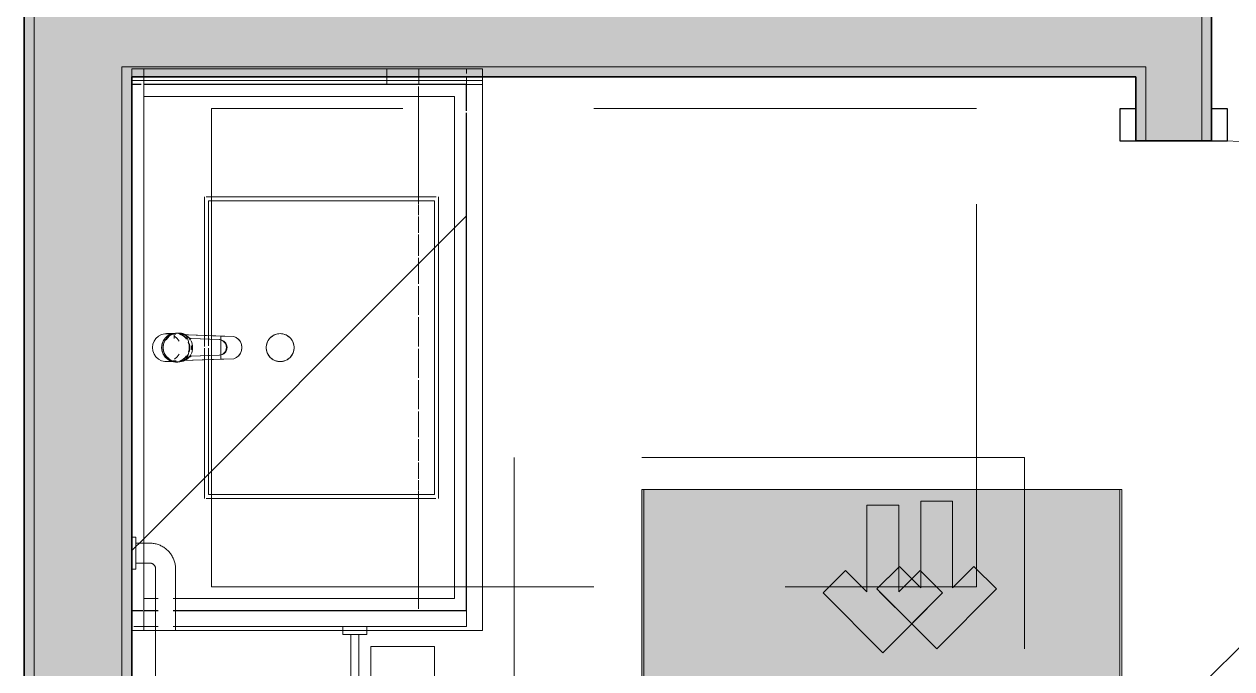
# Model space of a CAD drawing. Header units: inches. Extents: x 6 to 8416, y -388 to 6104.
# Drawn here: x 6666.2 to 6741.9, y 453.5 to 494 of the extents above; entities that cross this region are included whole.
import ezdxf

# ---------------------------------------------------------------- set-up
doc = ezdxf.new("R2010")
doc.units = ezdxf.units.IN
doc.header["$MEASUREMENT"] = 0
for name, pattern in [('Dash 1_16_', [48, 24, -24]), ('Hidden 1_16_', [36, 24, -12]), ('Hidden 3_16_', [13.5, 9, -4.5])]:
    doc.linetypes.add(name, pattern=pattern)
for name, color, linetype, lineweight in [('A-DOOR', 31, 'Continuous', 18), ('A-DOOR-FRAM', 31, 'Continuous', 25), ('A-GENM', 13, 'Continuous', 18), ('A-WALL', 113, 'Continuous', 25), ('A-WALL-PATT', 111, 'Continuous', 35), ('I-WALL', 2, 'Continuous', 25), ('P-SANR-FIXT', 6, 'Continuous', 18), ('Q-CASE', 31, 'Continuous', 18), ('Q-SPCQ', 91, 'Continuous', 18)]:
    doc.layers.add(name, color=color, linetype=linetype, lineweight=lineweight)
pattern_1 = [(135, (475.94, -2545.625), (-16.97056, -16.97056), [])]

# ---------------------------------------------------------------- blocks, each defined once
blk = doc.blocks.new('PL BA Toilet-Unit-Two Piece-ICC ADA-AM - ICC Type B_ Side Approach_ Swing Up Bar-V490-LEVEL 3 - PLAN Copy 1 Copy 1')
at = {"layer": 'A-GENM', "linetype": 'Hidden 1_16_', "lineweight": 9}
for p, q in [((33, -24), (48, -24)), ((48, -56), (48, -24)), ((39.75, -46.75), (36, -50.5)), ((37.563, -48.937), (39.578, -46.922)), ((41.164, -48.164), (39.75, -46.75)), ((39.75, -46.75), (41.125, -48.125)), ((39.828, -49.5), (41.164, -48.164)), ((41.164, -48.164), (40.391, -48.937)), ((36, -50.5), (37.563, -48.937)), ((40.391, -48.937), (39.828, -49.5)), ((45.25, -49.5), (39.828, -49.5)), ((39.828, -49.5), (40.875, -49.5)), ((40.875, -49.5), (45.25, -49.5)), ((45.25, -51.5), (45.25, -49.5)), ((45.25, -49.5), (45.25, -51.5)), ((36, -50.5), (39.75, -54.25)), ((39.75, -54.25), (36, -50.5)), ((41.164, -52.836), (39.828, -51.5)), ((39.828, -51.5), (45.25, -51.5)), ((45.25, -51.5), (39.828, -51.5)), ((39.828, -51.5), (41.164, -52.836)), ((39.75, -54.25), (41.164, -52.836)), ((41.164, -52.836), (39.75, -54.25)), ((0, -56), (48, -56))]:
    blk.add_line(p, q, dxfattribs=at)
blk = doc.blocks.new('GM Clearance-Rect-AM - 30_ x 48_  - A117 2017 Existing _ Type B _ A117 2009 _ CBC-V491-LEVEL 3 - PLAN Copy 1 Copy 1')
at = {"layer": 'A-GENM', "linetype": 'Hidden 1_16_', "lineweight": 9, "transparency": 33554560}
h = blk.add_hatch(color=256, dxfattribs=at)
h.paths.add_polyline_path([(15, 0), (15, 5.783), (14, 5.783), (14.162, 6.217), (13.5, 6.378), (13.5, 6.811), (13.812, 6.811), (13.812, 30.378), (13.5, 30.378), (13.5, 30.811), (15, 30.811), (15, 48), (-15, 48), (-15, 3.871), (-11.23, 3.852), (-5.564, 3.486), (-0.039, 2.722), (5.525, 1.493), (9.622, 0.418), (11.003, 0), (12.731, 0)])
h.paths.add_polyline_path([(-0.285, 0), (6.806, 0.148), (2.217, 1.272), (-3.424, 2.235), (-9.061, 2.769), (-15, 2.824), (-15, 0), (-0.618, 0)])
h.paths.add_polyline_path([(14.187, 6.811), (15, 6.811), (15, 30.378), (14.187, 30.378), (14.187, 12.71)])
at = {"layer": 'A-GENM', "linetype": 'Hidden 1_16_', "lineweight": 9}
for p, q in [((15, 48), (-15, 48)), ((-15, 48), (-15, 3.871)), ((15, 48), (-15, 48)), ((-15, 48), (-15, 3.871)), ((-15, 3.871), (-15, 48)), ((-15, 48), (15, 48)), ((15, 33.875), (15, 48)), ((15, 33.875), (15, 48)), ((15, 48), (15, 33.875))]:
    blk.add_line(p, q, dxfattribs=at)
blk = doc.blocks.new('GM BA Vanity-Single - Lav Cab _ Apron-ICC ADA-AM - 33_ Sink Cab_End Panel - Forward-V492-LEVEL 3 - PLAN Copy 1 Copy 1')
at = {"layer": 'A-GENM'}
for p, q in [((0.518, 22), (0, 22)), ((0, 22), (0, 16)), ((0, 16), (0, 22)), ((0, 22), (0.518, 22)), ((0.518, 22), (0, 22)), ((0, 22), (0, 16)), ((0, 16), (0, 22)), ((0, 22), (0.518, 22)), ((0.75, 22), (0.518, 22)), ((0.518, 22), (0.75, 22)), ((0.75, 22), (0.518, 22)), ((0.518, 22), (0.75, 22)), ((0.75, 16), (0.75, 22)), ((0.75, 22), (0.75, 16)), ((1, 22), (0.75, 22)), ((0.75, 22), (1, 22)), ((35.25, 22), (1, 22)), ((1, 22), (35.25, 22)), ((35.25, 0.75), (35.25, 22)), ((35.25, 22), (35.25, 2.601)), ((8.281, 4.813), (8.281, 19)), ((8.281, 19), (26.719, 19)), ((26.719, 19), (8.281, 19)), ((8.281, 19), (8.281, 4.813)), ((26.719, 19), (26.719, 4.813)), ((26.719, 4.813), (26.719, 19)), ((0, 16), (0, 0)), ((0, 0.75), (0, 16)), ((0, 16), (0, 0.75)), ((0, 0.75), (0, 16)), ((0.75, 0), (0.75, 16)), ((0.75, 16), (0.75, 0.75)), ((16.746, 4.813), (8.281, 4.813)), ((8.281, 4.813), (16.746, 4.813)), ((16.975, 4.813), (16.746, 4.813)), ((16.746, 4.813), (16.975, 4.813)), ((17.386, 4.813), (16.975, 4.813)), ((16.975, 4.813), (17.386, 4.813)), ((17.999, 4.813), (17.531, 4.813)), ((17.531, 4.813), (17.999, 4.813)), ((18.254, 4.813), (17.999, 4.813)), ((17.999, 4.813), (18.254, 4.813)), ((26.719, 4.813), (18.254, 4.813)), ((18.254, 4.813), (26.719, 4.813)), ((35.25, 1.658), (35.25, 0.75)), ((0, 0), (0, 0.75)), ((0.51, 0.75), (0, 0.75)), ((0, 0.75), (0, 0)), ((0, 0), (0, 0.75)), ((0, 0.75), (0.51, 0.75)), ((0, 0.75), (0, 0)), ((0, 0), (0, 0.75)), ((0, 0), (0.75, 0)), ((0.75, 0), (0, 0)), ((0, 0), (35.25, 0)), ((0.75, 0), (0, 0)), ((0, 0), (0.75, 0)), ((0.75, 0), (0, 0)), ((35.25, 0.75), (0.51, 0.75)), ((0.51, 0.75), (0.75, 0.75)), ((0.75, 0.75), (0.75, 0)), ((0.75, 0.75), (35.25, 0.75)), ((35.25, 0), (0.75, 0)), ((0.75, 0), (35.25, 0)), ((35.25, 0), (0.75, 0)), ((35.25, 0), (35.25, 0.75)), ((35.25, 0.75), (35.25, 0)), ((35.25, 0), (35.25, 0.75)), ((35.25, 0.75), (35.25, 0))]:
    blk.add_line(p, q, dxfattribs=at)
blk = doc.blocks.new('GM Outlet Zone-AM - GM Outlet Zone-AM-V494-LEVEL 3 - PLAN Copy 1 Copy 1')
at = {"layer": 'A-GENM', "linetype": 'Dash 1_16_', "lineweight": 9}
for p, q in [((-3, 1), (3, 1)), ((3, 1), (-3, 1)), ((-3, 0.75), (-3, 1)), ((-3, 1), (-3, 0)), ((3, 1), (3, 0.75)), ((3, 1), (3, 0)), ((-3, 0.518), (-3, 0.75)), ((-3, 0), (-3, 0.518)), ((-3, 0), (3, 0)), ((3, 0), (-3, 0)), ((3, 0.75), (3, 0.518)), ((3, 0.359), (3, 0))]:
    blk.add_line(p, q, dxfattribs=at)
blk = doc.blocks.new('z Nested-Clearance-Shower-AM - Tub_Shower - ICC Type B - Option A_ Forward-V497-LEVEL 3 - PLAN Copy 1 Copy 1')
at = {"layer": 'A-GENM', "linetype": 'Hidden 1_16_', "lineweight": 9}
for p, q in [((30, 48), (0, 48)), ((0, 48), (0, 0)), ((30, 0), (30, 48)), ((16, 47), (14, 47)), ((14, 47), (14, 41.578)), ((14, 41.578), (14, 47)), ((14, 47), (16, 47)), ((16, 41.578), (16, 47)), ((16, 47), (16, 43.125)), ((12.664, 42.914), (11.25, 41.5)), ((11.25, 41.5), (12.664, 42.914)), ((14, 41.578), (12.664, 42.914)), ((12.664, 42.914), (14, 41.578)), ((16, 43.125), (16, 41.578)), ((17.336, 42.914), (16, 41.578)), ((16.813, 42.391), (17.336, 42.914)), ((18.75, 41.5), (17.336, 42.914)), ((17.375, 42.875), (18.75, 41.5)), ((16, 41.578), (16.813, 42.391)), ((11.25, 41.5), (15, 37.75)), ((15, 37.75), (11.25, 41.5)), ((15, 37.75), (18.75, 41.5)), ((18.75, 41.5), (16.813, 39.563)), ((16.813, 39.563), (15, 37.75))]:
    blk.add_line(p, q, dxfattribs=at)
blk = doc.blocks.new('z Nested-Toilet Grab Bars - z Nested-Toilet Grab Bars-V498-LEVEL 3 - PLAN Copy 1 Copy 1')
at = {"layer": 'A-GENM', "linetype": 'Dash 1_16_', "lineweight": 9}
for p, q in [((-42.119, 2.303), (-42.166, 2.257)), ((-42.072, 2.347), (-42.119, 2.303)), ((-42.022, 2.389), (-42.072, 2.347)), ((-41.97, 2.428), (-42.022, 2.389)), ((-41.918, 2.466), (-41.97, 2.428)), ((-41.863, 2.502), (-41.918, 2.466)), ((-41.807, 2.535), (-41.863, 2.502)), ((-41.75, 2.566), (-41.807, 2.535)), ((-41.692, 2.595), (-41.75, 2.566)), ((-41.633, 2.622), (-41.692, 2.595)), ((-41.572, 2.646), (-41.633, 2.622)), ((-41.511, 2.668), (-41.572, 2.646)), ((-41.449, 2.687), (-41.511, 2.668)), ((-41.386, 2.703), (-41.449, 2.687)), ((-41.323, 2.718), (-41.386, 2.703)), ((-41.259, 2.729), (-41.323, 2.718)), ((-41.195, 2.738), (-41.259, 2.729)), ((-41.13, 2.745), (-41.195, 2.738)), ((-41.065, 2.749), (-41.13, 2.745)), ((-41, 2.75), (-41.065, 2.749)), ((-37.143, 2.75), (-41, 2.75)), ((-7, 2.75), (-37.143, 2.75)), ((-42.574, 1.528), (-42.589, 1.465)), ((-42.557, 1.591), (-42.574, 1.528)), ((-42.537, 1.653), (-42.557, 1.591)), ((-42.515, 1.714), (-42.537, 1.653)), ((-42.49, 1.774), (-42.515, 1.714)), ((-42.463, 1.833), (-42.49, 1.774)), ((-42.433, 1.891), (-42.463, 1.833)), ((-42.401, 1.948), (-42.433, 1.891)), ((-42.367, 2.003), (-42.401, 1.948)), ((-42.331, 2.057), (-42.367, 2.003)), ((-42.293, 2.109), (-42.331, 2.057)), ((-42.252, 2.16), (-42.293, 2.109)), ((-42.21, 2.21), (-42.252, 2.16)), ((-42.166, 2.257), (-42.21, 2.21)), ((-42.623, 1.208), (-42.625, 1.143)), ((-42.625, 1.143), (-42.625, 1.125)), ((-42.625, 1.125), (-42.625, 0.75)), ((-42.618, 1.272), (-42.623, 1.208)), ((-42.611, 1.337), (-42.618, 1.272)), ((-42.601, 1.401), (-42.611, 1.337)), ((-42.589, 1.465), (-42.601, 1.401)), ((-41.375, 1.14), (-41.374, 1.155)), ((-41.375, 1.125), (-41.375, 1.14)), ((-41.375, 0.75), (-41.375, 1.125)), ((-41.374, 1.155), (-41.372, 1.17)), ((-41.372, 1.17), (-41.37, 1.185)), ((-41.37, 1.185), (-41.368, 1.2)), ((-41.368, 1.2), (-41.364, 1.214)), ((-41.364, 1.214), (-41.36, 1.229)), ((-41.36, 1.229), (-41.356, 1.243)), ((-41.356, 1.243), (-41.351, 1.257)), ((-41.351, 1.257), (-41.345, 1.271)), ((-41.345, 1.271), (-41.339, 1.285)), ((-41.339, 1.285), (-41.333, 1.298)), ((-41.333, 1.298), (-41.325, 1.311)), ((-41.325, 1.311), (-41.318, 1.324)), ((-41.318, 1.324), (-41.31, 1.337)), ((-41.31, 1.337), (-41.301, 1.349)), ((-41.301, 1.349), (-41.292, 1.361)), ((-41.292, 1.361), (-41.282, 1.372)), ((-41.282, 1.372), (-41.272, 1.383)), ((-41.272, 1.383), (-41.261, 1.394)), ((-41.261, 1.394), (-41.25, 1.404)), ((-41.25, 1.404), (-41.239, 1.414)), ((-41.239, 1.414), (-41.227, 1.423)), ((-41.227, 1.423), (-41.215, 1.432)), ((-41.215, 1.432), (-41.203, 1.441)), ((-41.203, 1.441), (-41.19, 1.448)), ((-41.19, 1.448), (-41.177, 1.456)), ((-41.177, 1.456), (-41.163, 1.463)), ((-41.163, 1.463), (-41.15, 1.469)), ((-41.15, 1.469), (-41.136, 1.475)), ((-41.136, 1.475), (-41.122, 1.48)), ((-41.122, 1.48), (-41.108, 1.484)), ((-41.108, 1.484), (-41.093, 1.488)), ((-41.093, 1.488), (-41.078, 1.492)), ((-41.078, 1.492), (-41.064, 1.495)), ((-41.064, 1.495), (-41.049, 1.497)), ((-41.049, 1.497), (-41.034, 1.498)), ((-41.034, 1.498), (-41.019, 1.5)), ((-41.019, 1.5), (-41.004, 1.5)), ((-41.004, 1.5), (-41, 1.5)), ((-41, 1.5), (-37.143, 1.5)), ((-37.143, 1.5), (-7, 1.5)), ((-43, 0.25), (-43, 0)), ((-42.901, 0.25), (-43, 0.25)), ((-42.901, 0.25), (-43, 0.25)), ((-41.099, 0.25), (-42.901, 0.25)), ((-42.623, 0.25), (-42.901, 0.25)), ((-42.625, 0.75), (-42.625, 0.25)), ((-42.625, 0.25), (-42.563, 0.25)), ((-42.625, 0.25), (-42.563, 0.25)), ((-42.223, 0.25), (-42.623, 0.25)), ((-42.563, 0.25), (-42.39, 0.25)), ((-42.563, 0.25), (-41.437, 0.25)), ((-42.39, 0.25), (-42.139, 0.25)), ((-41.777, 0.25), (-42.223, 0.25)), ((-42.139, 0.25), (-41.861, 0.25)), ((-41.861, 0.25), (-41.61, 0.25)), ((-41.377, 0.25), (-41.777, 0.25)), ((-41.61, 0.25), (-41.437, 0.25)), ((-41.437, 0.25), (-41.375, 0.25)), ((-41.437, 0.25), (-41.375, 0.25)), ((-41.099, 0.25), (-41.377, 0.25)), ((-41.375, 0.25), (-41.375, 0.75)), ((-41, 0.25), (-41.099, 0.25)), ((-41, 0.25), (-41.099, 0.25)), ((-41, 0), (-41, 0.25)), ((-43, 0), (-42.901, 0)), ((-43, 0), (-42.901, 0)), ((-42.901, 0), (-42.623, 0)), ((-42.901, 0), (-42.623, 0)), ((-42.623, 0), (-42.223, 0)), ((-42.623, 0), (-42.223, 0)), ((-42.223, 0), (-41.777, 0)), ((-42.223, 0), (-41.777, 0)), ((-41.777, 0), (-41.377, 0)), ((-41.777, 0), (-41.377, 0)), ((-41.377, 0), (-41.099, 0)), ((-41.377, 0), (-41.099, 0)), ((-41.099, 0), (-41, 0)), ((-41.099, 0), (-41, 0))]:
    blk.add_line(p, q, dxfattribs=at)
blk = doc.blocks.new('Unit-Single-Flush-ICC ADA-AM - 36_ x 84_-NR _U-BA _ BATH_-V499-LEVEL 3 - PLAN Copy 1 Copy 1')
at = {"layer": 'A-DOOR'}
for p, q in [((-8.693, 26.593), (-7.456, 27.831)), ((18, 2.375), (-7.456, 27.831)), ((16.763, 1.138), (-8.693, 26.593)), ((16.763, 1.138), (18, 2.375))]:
    blk.add_line(p, q, dxfattribs=at)
at = {"layer": 'A-DOOR', "lineweight": 9}
blk.add_arc((18, 2.375), 36, 135, 180, dxfattribs=at)
at = {"layer": 'A-DOOR-FRAM'}
for p, q in [((-18, 3.375), (-20, 3.375)), ((-20, 3.375), (-20, 2.375)), ((-18, 2.375), (-18, 3.375)), ((20, 3.375), (18, 3.375)), ((18, 3.375), (18, 2.375)), ((20, 2.375), (20, 3.375)), ((-20, 2.375), (-18, 2.375)), ((18, 2.375), (20, 2.375)), ((-18, -2.375), (-20, -2.375)), ((-20, -2.375), (-20, -3.375)), ((-18, -3.375), (-18, -2.375)), ((20, -2.375), (18, -2.375)), ((18, -2.375), (18, -3.375)), ((20, -3.375), (20, -2.375)), ((-20, -3.375), (-18, -3.375)), ((18, -3.375), (20, -3.375))]:
    blk.add_line(p, q, dxfattribs=at)
at = {"layer": 'A-DOOR-FRAM', "lineweight": 18}
for p, q in [((-18, 3.375), (-20, 3.375)), ((-20, 3.375), (-20, 2.375)), ((-18, 3.375), (-18, 2.375)), ((20, 3.375), (18, 3.375)), ((18, 3.375), (18, 2.375)), ((20, 3.375), (20, 2.375)), ((-20, 2.375), (-18, 2.375)), ((18, 2.375), (20, 2.375)), ((-20, -3.375), (-20, -2.375)), ((-18, -2.375), (-20, -2.375)), ((-18, -3.375), (-18, -2.375)), ((18, -3.375), (18, -2.375)), ((20, -2.375), (18, -2.375)), ((20, -3.375), (20, -2.375)), ((-20, -3.375), (-18, -3.375)), ((18, -3.375), (20, -3.375))]:
    blk.add_line(p, q, dxfattribs=at)
blk = doc.blocks.new('z Nested-Lav Basin-Rectangular - Rectangular-V389-LEVEL 3 - PLAN Copy 1 Copy 1')
at = {"layer": 'P-SANR-FIXT', "lineweight": 9}
for p, q in [((-9.469, 7.301), (9.469, 7.301)), ((-9.469, 7.141), (-9.469, -7.282)), ((-9.219, -7.137), (-9.219, 7.051)), ((-9.219, 7.051), (9.219, 7.051)), ((9.219, 7.051), (9.219, -7.137)), ((9.469, -7.278), (9.469, 7.139)), ((-0.764, -7.387), (-9.469, -7.387)), ((-0.754, -7.137), (-9.219, -7.137)), ((-0.768, -7.387), (-0.537, -7.387)), ((-0.534, -7.387), (-0.764, -7.387)), ((-0.528, -7.137), (-0.759, -7.137)), ((-0.525, -7.137), (-0.754, -7.137)), ((-0.537, -7.387), (-0.073, -7.387)), ((-0.073, -7.387), (-0.534, -7.387)), ((-0.114, -7.137), (-0.528, -7.137)), ((-0.114, -7.137), (-0.525, -7.137)), ((0.499, -7.137), (0.031, -7.137)), ((0.501, -7.137), (0.031, -7.137)), ((0.032, -7.387), (0.51, -7.387)), ((0.508, -7.387), (0.032, -7.387)), ((0.754, -7.137), (0.499, -7.137)), ((0.759, -7.137), (0.501, -7.137)), ((0.764, -7.387), (0.508, -7.387)), ((0.51, -7.387), (0.768, -7.387)), ((9.219, -7.137), (0.754, -7.137)), ((9.469, -7.387), (0.764, -7.387))]:
    blk.add_line(p, q, dxfattribs=at)
at = {"layer": 'P-SANR-FIXT', "lineweight": 9, "flags": 128}
for points in [[(9.469, 7.301), (9.231, 7.301), (8.531, 7.301), (7.403, 7.301), (5.904, 7.301), (4.108, 7.301), (2.107, 7.301), (0, 7.301), (-2.107, 7.301), (-4.108, 7.301), (-5.904, 7.301), (-7.403, 7.301), (-8.531, 7.301), (-9.231, 7.301), (-9.469, 7.301)], [(-9.219, 7.051), (-8.988, 7.051), (-8.306, 7.051), (-7.208, 7.051), (-5.748, 7.051), (-4, 7.051), (-2.051, 7.051), (0, 7.051), (2.051, 7.051), (4, 7.051), (5.748, 7.051), (7.208, 7.051), (8.306, 7.051), (8.988, 7.051), (9.219, 7.051)], [(-9.469, -7.387), (-9.231, -7.387), (-8.531, -7.387), (-7.403, -7.387), (-5.904, -7.387), (-4.108, -7.387), (-2.107, -7.387), (-0.768, -7.387)], [(-0.759, -7.137), (-2.051, -7.137), (-4, -7.137), (-5.748, -7.137), (-7.208, -7.137), (-8.306, -7.137), (-8.988, -7.137), (-9.219, -7.137)], [(9.219, -7.137), (8.988, -7.137), (8.306, -7.137), (7.208, -7.137), (5.748, -7.137), (4, -7.137), (2.051, -7.137), (0.759, -7.137)], [(0.768, -7.387), (2.107, -7.387), (4.108, -7.387), (5.904, -7.387), (7.403, -7.387), (8.531, -7.387), (9.231, -7.387), (9.469, -7.387)]]:
    blk.add_lwpolyline(points, dxfattribs=at)
at = {"layer": 'P-SANR-FIXT'}
blk.add_circle((0, -2.637), 0.875, dxfattribs=at)
at = {"layer": 'P-SANR-FIXT', "lineweight": 9}
for points in [[(-0.875, -2.637), (-0.875, -2.535), (-0.839, -2.331), (-0.684, -2.062), (-0.447, -1.863), (-0.155, -1.757), (0.155, -1.757), (0.447, -1.863), (0.684, -2.063), (0.839, -2.331), (0.875, -2.535), (0.875, -2.637)], [(-0.67, -2.074), (-0.736, -2.152), (-0.787, -2.242), (-0.822, -2.337)], [(-0.438, -1.879), (-0.526, -1.93), (-0.605, -1.996), (-0.67, -2.074)], [(-0.152, -1.775), (-0.252, -1.793), (-0.349, -1.828), (-0.438, -1.879)], [(0.152, -1.775), (0.052, -1.757), (-0.052, -1.757), (-0.152, -1.775)], [(0.438, -1.879), (0.349, -1.828), (0.252, -1.793), (0.152, -1.775)], [(0.67, -2.074), (0.605, -1.996), (0.526, -1.93), (0.438, -1.879)], [(0.822, -2.337), (0.787, -2.242), (0.736, -2.152), (0.67, -2.074)], [(-0.822, -2.337), (-0.857, -2.433), (-0.875, -2.535), (-0.875, -2.637)], [(-0.875, -2.637), (-0.875, -2.738), (-0.857, -2.84), (-0.822, -2.936)], [(0.875, -2.637), (0.875, -2.738), (0.839, -2.942), (0.684, -3.21), (0.447, -3.41), (0.155, -3.516), (-0.155, -3.516), (-0.447, -3.41), (-0.684, -3.211), (-0.839, -2.942), (-0.875, -2.738), (-0.875, -2.637)], [(-0.822, -2.936), (-0.787, -3.032), (-0.736, -3.121), (-0.67, -3.199)], [(0.67, -3.199), (0.736, -3.121), (0.787, -3.031), (0.822, -2.936)], [(0.875, -2.637), (0.875, -2.535), (0.857, -2.433), (0.822, -2.337)], [(0.822, -2.936), (0.857, -2.84), (0.875, -2.738), (0.875, -2.637)], [(-0.67, -3.199), (-0.605, -3.277), (-0.526, -3.343), (-0.438, -3.394)], [(-0.438, -3.394), (-0.349, -3.445), (-0.252, -3.481), (-0.152, -3.498)], [(-0.152, -3.498), (-0.052, -3.516), (0.052, -3.516), (0.152, -3.498)], [(0.152, -3.498), (0.252, -3.481), (0.349, -3.445), (0.438, -3.394)], [(0.438, -3.394), (0.526, -3.343), (0.605, -3.277), (0.67, -3.199)]]:
    blk.add_open_spline(points, degree=3, dxfattribs=at)
blk = doc.blocks.new('z Nested-Faucet-BA-Sngl Handle - Faucet-V144-LEVEL 3 - PLAN Copy 1 Copy 1')
at = {"layer": 'P-SANR-FIXT'}
for p, q in [((-0.697, 2.584), (-0.82, -0.808)), ((-0.727, 1.767), (-0.697, 2.584)), ((-0.697, 2.584), (-0.63, 2.738)), ((-0.63, 2.738), (-0.53, 2.874)), ((0.527, 2.879), (0.628, 2.745)), ((0.628, 2.745), (0.697, 2.591)), ((0.812, -0.587), (0.697, 2.591)), ((0.697, 2.591), (0.727, 1.767)), ((-0.82, -0.808), (-0.727, 1.767)), ((0.727, 1.767), (-0.727, 1.767)), ((-0.5, 1.664), (-0.567, -0.126)), ((-0.567, -0.085), (-0.502, 1.664)), ((0.538, -0.119), (0.476, 1.663)), ((0.477, 1.663), (0.538, -0.078)), ((0.727, 1.767), (0.812, -0.587)), ((-0.567, -0.126), (-0.567, -0.085)), ((-0.118, -0.019), (-0.118, -0.06)), ((-0.114, -0.019), (-0.118, -0.019)), ((-0.114, -0.019), (-0.118, -0.019)), ((-0.102, -0.019), (-0.114, -0.019)), ((-0.102, -0.019), (-0.114, -0.019)), ((-0.084, -0.019), (-0.102, -0.019)), ((-0.084, -0.019), (-0.102, -0.019)), ((-0.059, -0.019), (-0.084, -0.019)), ((-0.059, -0.019), (-0.084, -0.019)), ((-0.031, -0.019), (-0.059, -0.019)), ((-0.031, -0.019), (-0.059, -0.019)), ((0, -0.019), (-0.031, -0.019)), ((0, -0.019), (-0.031, -0.019)), ((0.031, -0.019), (0, -0.019)), ((0.031, -0.019), (0, -0.019)), ((0.059, -0.019), (0.031, -0.019)), ((0.059, -0.019), (0.031, -0.019)), ((0.084, -0.019), (0.059, -0.019)), ((0.084, -0.019), (0.059, -0.019)), ((0.102, -0.019), (0.084, -0.019)), ((0.102, -0.019), (0.084, -0.019)), ((0.114, -0.019), (0.102, -0.019)), ((0.114, -0.019), (0.102, -0.019)), ((0.118, -0.019), (0.114, -0.019)), ((0.118, -0.019), (0.114, -0.019)), ((0.118, -0.06), (0.118, -0.019)), ((0.538, -0.119), (0.538, -0.078)), ((0.608, -0.267), (0.608, -0.226)), ((-0.913, -0.806), (-0.913, -0.847)), ((-0.904, -0.911), (-0.904, -1.059)), ((-0.901, -0.993), (-0.904, -1.059)), ((-0.904, -1.059), (-0.892, -1.197)), ((-0.878, -1.072), (-0.878, -1.628)), ((-0.837, -1.058), (-0.837, -1.146)), ((-0.829, -1.058), (-0.837, -1.058)), ((-0.837, -1.058), (-0.829, -1.058)), ((-0.837, -1.146), (-0.837, -1.3)), ((-0.57, -1.146), (-0.772, -1.146)), ((0.582, -0.966), (0.408, -0.845)), ((0.723, -1.126), (0.582, -0.966)), ((0.835, -1.214), (0.828, -1.029)), ((0.832, -1.146), (0.836, -1.232)), ((0.85, -1.232), (0.836, -1.232)), ((0.836, -1.232), (0.85, -1.232)), ((0.85, -1.3), (0.85, -1.232)), ((0.85, -1.232), (0.85, -1.3)), ((0.878, -1.628), (0.878, -1.072)), ((0.89, -0.966), (0.89, -0.926)), ((0.892, -1.197), (0.904, -1.059)), ((0.904, -1.059), (0.901, -0.993)), ((0.904, -1.059), (0.904, -0.911)), ((-0.73, -1.571), (-0.586, -1.721))]:
    blk.add_line(p, q, dxfattribs=at)
at = {"layer": 'P-SANR-FIXT', "flags": 128}
for points in [[(0.697, 2.591), (0.62, 2.76), (0.503, 2.903), (0.353, 3.013), (0.181, 3.081), (-0.003, 3.103), (-0.187, 3.079), (-0.358, 3.009), (-0.506, 2.898), (-0.622, 2.753), (-0.697, 2.584)], [(-0.53, 2.874), (-0.401, 2.982), (-0.251, 3.059), (-0.087, 3.098), (0.081, 3.099), (0.246, 3.061), (0.397, 2.987), (0.527, 2.879)], [(0, -1.844), (-0.217, -1.816), (-0.421, -1.736), (-0.601, -1.607), (-0.745, -1.438), (-0.846, -1.238), (-0.898, -1.019), (-0.897, -0.793), (-0.843, -0.574), (-0.74, -0.375)], [(-0.74, -0.375), (-0.375, -0.243), (0, -0.193)], [(0, -0.193), (0.38, -0.244), (0.74, -0.375)], [(0.74, -0.375), (0.843, -0.574), (0.897, -0.793), (0.898, -1.019), (0.846, -1.238), (0.745, -1.438), (0.601, -1.607), (0.421, -1.736), (0.217, -1.816), (0, -1.844)], [(-0.892, -1.197), (-0.834, -1.393), (-0.73, -1.571)], [(-0.83, -1.338), (-0.872, -1.522), (-0.872, -1.735), (-0.821, -1.942), (-0.723, -2.131), (-0.582, -2.291), (-0.408, -2.412), (-0.21, -2.488), (0, -2.513)], [(-0.408, -0.845), (-0.582, -0.966), (-0.723, -1.126)], [(0, -1.929), (0.211, -1.905), (0.41, -1.834), (0.586, -1.721), (0.73, -1.571), (0.834, -1.393), (0.892, -1.197)], [(0, -2.513), (0.21, -2.488), (0.408, -2.412), (0.582, -2.291), (0.723, -2.131), (0.821, -1.942), (0.872, -1.735), (0.872, -1.522), (0.83, -1.338)], [(-0.586, -1.721), (-0.41, -1.834), (-0.211, -1.905), (0, -1.929)]]:
    blk.add_lwpolyline(points, dxfattribs=at)
at = {"layer": 'P-SANR-FIXT'}
for centre, major_axis, ratio, start_param, end_param in [((-0.012, 1.687), (0.488, 0), 0.981627, 0.034194, 3.105026), ((-0.012, 1.647), (0.488, 0), 0.981627, 0.034194, 3.105026), ((0, -0.89), (0.904, 0), 0.992546, 1.570796, 2.050618), ((0, -0.89), (0.904, 0), 0.992546, 1.090975, 1.570796), ((-0.322, -0.785), (0.591, 0), 0.981627, 2.568497, 3.104199), ((-0.322, -0.826), (0.591, 0), 0.981627, 2.568497, 3.104199), ((0, -1.061), (0.904, 0), 0.992546, 2.567292, 3.065539), ((0.566, -1.388), (1.648, 0), 0.981627, 2.4228, 2.568497), ((0.566, -1.348), (1.648, 0), 0.981627, 2.495649, 2.568497), ((0, -1.072), (0.878, 0), 0.992546, 2.207473, 2.732128), ((0, -1.072), (0.878, 0), 0.992546, 2.207473, 2.732128), ((0.566, -1.348), (1.648, 0), 0.981627, 2.4228, 2.495649), ((0, -1.061), (0.904, 0), 0.992546, 2.222877, 2.532851), ((0, -0.89), (0.904, 0), 0.992546, 2.103114, 2.530439), ((-1.05, 0.04), (0.5, 0), 0.981627, 5.564393, 6.024593), ((-1.05, 0), (0.5, 0), 0.981627, 5.564393, 5.880213), ((-1.05, 0), (0.5, 0), 0.981627, 5.880213, 6.024593), ((0, -1.072), (0.878, 0), 0.992546, 1.580388, 1.97866), ((0, -1.072), (0.878, 0), 0.992546, 1.580388, 1.97866), ((0, -1.061), (-0.904, 0), 0.992546, 4.712389, 4.982668), ((0, -1.061), (0.904, 0), 0.992546, 1.297215, 1.570796), ((0, -1.072), (0.878, 0), 0.992546, 1.261267, 1.561205), ((0, -1.072), (0.878, 0), 0.992546, 1.261267, 1.561205), ((0, -1.061), (0.904, 0), 0.992546, 0.574301, 1.072549), ((0, -0.89), (0.904, 0), 0.992546, 0.611154, 1.048209), ((0, -1.072), (0.878, 0), 0.992546, 0.314159, 0.942478), ((0, -1.072), (0.878, 0), 0.992546, 0.314159, 0.942478), ((1.193, 0.131), (0.689, 0), 0.981627, 3.457004, 3.698846), ((1.193, 0.091), (0.689, 0), 0.981627, 3.457004, 3.574523), ((1.193, 0.091), (0.689, 0), 0.981627, 3.574523, 3.698846), ((0.057, -0.818), (0.817, 0), 0.981627, 0.649221, 0.830651), ((0.057, -0.859), (0.817, 0), 0.981627, 0.28636, 0.830651), ((0.057, -0.818), (0.817, 0), 0.981627, 0.46779, 0.649221), ((0, -1.061), (0.904, 0), 0.992546, 0.29608, 0.522446), ((0.057, -0.818), (0.817, 0), 0.981627, 0.28636, 0.46779), ((-0.314, -0.926), (1.204, 0), 0.981627, 0.122173, 0.28636), ((-0.314, -0.966), (1.204, 0), 0.981627, 6.241172, 6.569545), ((0.254, -0.847), (1.168, 0), 0.981627, 3.104199, 3.617494), ((0.254, -0.806), (1.168, 0), 0.981627, 3.104199, 3.319048), ((0, -1.072), (0.878, 0), 0.992546, 3.455752, 4.712389), ((0, -1.072), (0.878, 0), 0.992546, 3.455752, 4.712389), ((0.006, -0.973), (0.888, 0), 0.981627, 3.617494, 5.349276), ((0.006, -0.932), (0.888, 0), 0.981627, 3.864891, 4.112289), ((0, -1.072), (0.878, 0), 0.992546, 4.712389, 5.969026), ((0, -1.072), (-0.878, 0), 0.992546, 1.570796, 2.827433), ((0.011, -0.98), (0.879, 0), 0.981627, 5.349276, 6.241172), ((0.011, -0.939), (0.879, 0), 0.981627, 5.349276, 5.57225), ((0.011, -0.939), (0.879, 0), 0.981627, 5.57225, 5.795224), ((0, -1.072), (0.878, 0), 0.992546, 6.116775, 6.335526), ((-0.314, -0.926), (1.204, 0), 0.981627, 0, 0.122173), ((-0.314, -0.926), (-1.204, 0), 0.981627, 3.099579, 3.141593)]:
    blk.add_ellipse(centre, major_axis=major_axis, ratio=ratio, start_param=start_param, end_param=end_param, dxfattribs=at)
for points in [[(-0.115, -0.056), (-0.117, -0.058), (-0.118, -0.059), (-0.118, -0.06)], [(-0.118, -0.06), (-0.118, -0.061), (-0.117, -0.062), (-0.115, -0.063)], [(-0.106, -0.052), (-0.108, -0.053), (-0.112, -0.055), (-0.114, -0.056), (-0.115, -0.056)], [(-0.115, -0.063), (-0.113, -0.064), (-0.11, -0.064), (-0.106, -0.065)], [(-0.093, -0.048), (-0.098, -0.049), (-0.103, -0.051), (-0.106, -0.052)], [(-0.106, -0.065), (-0.103, -0.065), (-0.098, -0.066), (-0.092, -0.066)], [(-0.074, -0.044), (-0.081, -0.045), (-0.087, -0.047), (-0.093, -0.048)], [(-0.092, -0.066), (-0.087, -0.066), (-0.081, -0.067), (-0.074, -0.067)], [(-0.052, -0.041), (-0.06, -0.042), (-0.067, -0.043), (-0.074, -0.044)], [(-0.074, -0.067), (-0.067, -0.067), (-0.059, -0.067), (-0.051, -0.067)], [(-0.027, -0.039), (-0.035, -0.039), (-0.044, -0.04), (-0.052, -0.041)], [(-0.051, -0.067), (-0.047, -0.067), (-0.039, -0.067), (-0.031, -0.067), (-0.026, -0.067)], [(0, -0.038), (-0.009, -0.038), (-0.018, -0.038), (-0.027, -0.039)], [(-0.026, -0.067), (-0.018, -0.067), (-0.009, -0.067), (0, -0.067)], [(0.027, -0.039), (0.018, -0.038), (0.009, -0.038), (0, -0.038)], [(0, -0.067), (0.009, -0.067), (0.018, -0.067), (0.026, -0.067)], [(0.026, -0.067), (0.035, -0.067), (0.043, -0.067), (0.051, -0.067)], [(0.052, -0.041), (0.048, -0.04), (0.039, -0.039), (0.031, -0.039), (0.027, -0.039)], [(0.051, -0.067), (0.059, -0.067), (0.067, -0.067), (0.074, -0.067)], [(0.074, -0.044), (0.067, -0.043), (0.059, -0.042), (0.052, -0.041)], [(0.093, -0.048), (0.087, -0.047), (0.081, -0.045), (0.074, -0.044)], [(0.074, -0.067), (0.081, -0.067), (0.087, -0.066), (0.092, -0.066)], [(0.092, -0.066), (0.098, -0.066), (0.103, -0.065), (0.106, -0.065)], [(0.106, -0.052), (0.103, -0.051), (0.098, -0.049), (0.093, -0.048)], [(0.115, -0.056), (0.113, -0.055), (0.11, -0.054), (0.106, -0.052)], [(0.106, -0.065), (0.108, -0.065), (0.112, -0.064), (0.114, -0.063), (0.115, -0.063)], [(0.118, -0.06), (0.118, -0.059), (0.117, -0.058), (0.115, -0.056)], [(0.115, -0.063), (0.117, -0.062), (0.118, -0.061), (0.118, -0.06)]]:
    blk.add_open_spline(points, degree=3, dxfattribs=at)
blk = doc.blocks.new('z Nested-Clearance-Plumbing-AM - Clearance-2258215-LEVEL 3 - PLAN Copy 1 Copy 1')
at = {"layer": 'A-GENM', "linetype": 'Hidden 1_16_', "lineweight": 9}
for p, q in [((15, 48), (-15, 48)), ((-15, 48), (-15, 0)), ((15, 0), (15, 48)), ((-15, 0), (-0.748, 0)), ((-0.748, 0), (-0.518, 0)), ((-0.518, 0), (0.492, 0)), ((0.492, 0), (0.748, 0)), ((0.748, 0), (15, 0))]:
    blk.add_line(p, q, dxfattribs=at)
blk = doc.blocks.new('CW BA Var LW - Double Doors _ Apron - AM - W x H x 21_ D - 5 1_2_ Apron-V1276-LEVEL 3 - PLAN Copy 1 Copy 1')
at = {"layer": 'Q-CASE', "lineweight": 9}
h = blk.add_hatch(dxfattribs=at)
h.set_pattern_fill('FP_87', color=256, style=0, pattern_type=2)
h.set_pattern_definition(pattern_1)
h.paths.add_polyline_path([(18.738, 21), (-14.262, 21), (-14.262, 0), (18.738, 0), (18.738, 20.25)])
h.paths.add_polyline_path([(17.988, 19), (17.988, 0.75), (-13.512, 0.75), (-13.512, 20.25), (17.988, 20.25)])
h = blk.add_hatch(dxfattribs=at)
h.set_pattern_fill('FP_87', color=256, style=0, pattern_type=2)
h.set_pattern_definition(pattern_1)
h.paths.add_polyline_path([(17.988, 17.971), (17.988, 20.25), (-13.512, 20.25), (-13.512, 0.75), (17.988, 0.75), (17.988, 14.464)])
for p, q in [((-14.262, 16), (-14.262, 21)), ((-14.262, 21), (-14.262, 16)), ((-14.262, 21), (-12.624, 21)), ((-14.262, 21), (-12.624, 21)), ((-14.262, 21), (-12.624, 21)), ((-12.502, 21), (18.738, 21)), ((-12.502, 21), (18.738, 21)), ((-12.502, 21), (18.738, 21)), ((18.738, 2.688), (18.738, 21)), ((18.738, 21), (18.738, 2.601)), ((-13.512, 0.75), (-13.512, 20.25)), ((-13.512, 20.25), (17.988, 20.25)), ((17.988, 20.25), (-13.512, 20.25)), ((-13.512, 20.25), (-13.512, 0.75)), ((17.988, 20.25), (17.988, 2.601)), ((17.988, 2.688), (17.988, 20.25)), ((-14.262, 16), (-14.262, 18)), ((-14.262, 18), (-14.262, 16)), ((-14.151, 18), (-7.209, 18)), ((-14.151, 18), (-7.209, 18)), ((-7.209, 18), (-6.981, 18)), ((-7.209, 18), (-6.981, 18)), ((-6.965, 18), (-6.75, 18)), ((-6.965, 18), (-6.75, 18)), ((-6.702, 18), (-6.068, 18)), ((-6.702, 18), (-6.068, 18)), ((-5.991, 18), (-4.97, 18)), ((-5.991, 18), (-4.97, 18)), ((-4.867, 18), (-3.51, 18)), ((-4.867, 18), (-3.51, 18)), ((-3.387, 18), (-1.762, 18)), ((-3.387, 18), (-1.762, 18)), ((-1.625, 18), (0.186, 18)), ((-1.625, 18), (0.186, 18)), ((0.338, 18), (2.164, 18)), ((0.338, 18), (2.164, 18)), ((2.311, 18), (4.138, 18)), ((2.311, 18), (4.138, 18)), ((4.289, 18), (6.1, 18)), ((4.289, 18), (6.1, 18)), ((6.238, 18), (7.862, 18)), ((6.238, 18), (7.862, 18)), ((7.986, 18), (9.342, 18)), ((7.986, 18), (9.342, 18)), ((9.445, 18), (10.466, 18)), ((9.445, 18), (10.466, 18)), ((10.544, 18), (11.177, 18)), ((10.544, 18), (11.177, 18)), ((11.225, 18), (11.44, 18)), ((11.225, 18), (11.44, 18)), ((11.456, 18), (11.685, 18)), ((11.456, 18), (11.685, 18)), ((11.685, 18), (17.988, 18)), ((11.685, 18), (17.988, 18)), ((18.002, 18), (18.627, 18)), ((18.002, 18), (18.627, 18)), ((18.738, 2.688), (18.738, 18)), ((18.738, 18), (18.738, 2.688)), ((-14.262, 0.75), (-14.262, 16)), ((-14.262, 16), (-14.262, 0.75)), ((-14.262, 0.75), (-14.262, 16)), ((-14.262, 16), (-14.262, 0.75)), ((17.988, 1.653), (17.988, 0.75)), ((17.988, 0.75), (17.988, 1.567)), ((18.738, 1.655), (18.738, 0.75)), ((18.738, 0.75), (18.738, 1.569)), ((18.738, 0.75), (18.738, 1.569)), ((18.738, 1.569), (18.738, 0.75)), ((-14.262, 0), (-14.262, 0.581)), ((-14.262, 0.581), (-14.262, 0)), ((-14.262, 0), (-14.262, 0.581)), ((-14.262, 0.581), (-14.262, 0)), ((18.738, 0), (-14.262, 0)), ((-14.262, 0), (18.738, 0)), ((17.988, 0.75), (-13.512, 0.75)), ((-13.512, 0.75), (17.988, 0.75)), ((18.738, 0), (18.738, 0.705)), ((18.738, 0.705), (18.738, 0)), ((18.738, 0), (18.738, 0.705)), ((18.738, 0.705), (18.738, 0)), ((18.738, 0), (-14.262, 0)), ((-14.262, 0), (18.738, 0))]:
    blk.add_line(p, q, dxfattribs=at)
at = {"layer": 'Q-CASE', "lineweight": 25}
for p, q in [((-12.624, 21), (-14.262, 21)), ((-14.262, 21), (-14.262, 16)), ((18.738, 21), (-12.502, 21)), ((18.738, 2.601), (18.738, 21)), ((-14.262, 16), (-14.262, 0.75)), ((18.738, 0.75), (18.738, 1.655)), ((-14.262, 0.581), (-14.262, 0)), ((-14.262, 0), (18.738, 0)), ((18.738, 0), (18.738, 0.705))]:
    blk.add_line(p, q, dxfattribs=at)
at = {"layer": 'Q-CASE', "linetype": 'Hidden 3_16_', "lineweight": 9}
for p, q in [((-14.262, 16), (-14.262, 21)), ((-14.262, 21), (-14.262, 18)), ((-14.262, 21), (-12.624, 21)), ((-14.262, 21), (-12.624, 21)), ((-12.502, 21), (18.738, 21)), ((-12.502, 21), (18.738, 21)), ((18.738, 18), (18.738, 21)), ((18.738, 21), (18.738, 2.688)), ((-13.512, 0.75), (-13.512, 20.25)), ((-13.512, 20.25), (17.988, 20.25)), ((17.988, 20.25), (-13.512, 20.25)), ((-13.512, 20.25), (-13.512, 0.75)), ((17.988, 20.25), (17.988, 2.688)), ((17.988, 2.688), (17.988, 20.25)), ((-14.262, 18), (-14.262, 16)), ((-14.151, 18), (-7.209, 18)), ((-14.151, 18), (-7.209, 18)), ((-7.209, 18), (-6.981, 18)), ((-7.209, 18), (-6.981, 18)), ((-6.965, 18), (-6.75, 18)), ((-6.965, 18), (-6.75, 18)), ((-6.702, 18), (-6.068, 18)), ((-6.702, 18), (-6.068, 18)), ((-5.991, 18), (-4.97, 18)), ((-5.991, 18), (-4.97, 18)), ((-4.867, 18), (-3.51, 18)), ((-4.867, 18), (-3.51, 18)), ((-3.387, 18), (-1.762, 18)), ((-3.387, 18), (-1.762, 18)), ((-1.625, 18), (0.186, 18)), ((-1.625, 18), (0.186, 18)), ((0.338, 18), (2.164, 18)), ((0.338, 18), (2.164, 18)), ((2.311, 18), (4.138, 18)), ((2.311, 18), (4.138, 18)), ((4.289, 18), (6.1, 18)), ((4.289, 18), (6.1, 18)), ((6.238, 18), (7.862, 18)), ((6.238, 18), (7.862, 18)), ((7.986, 18), (9.342, 18)), ((7.986, 18), (9.342, 18)), ((9.445, 18), (10.466, 18)), ((9.445, 18), (10.466, 18)), ((10.544, 18), (11.177, 18)), ((10.544, 18), (11.177, 18)), ((11.225, 18), (11.44, 18)), ((11.225, 18), (11.44, 18)), ((11.456, 18), (11.685, 18)), ((11.456, 18), (11.685, 18)), ((11.685, 18), (17.988, 18)), ((11.685, 18), (17.988, 18)), ((18.002, 18), (18.627, 18)), ((18.002, 18), (18.627, 18)), ((18.738, 2.688), (18.738, 18)), ((-14.262, 0.75), (-14.262, 16)), ((-14.262, 16), (-14.262, 0.75)), ((17.988, 1.567), (17.988, 0.75)), ((17.988, 0.75), (17.988, 1.567)), ((18.738, 0.75), (18.738, 1.569)), ((18.738, 1.569), (18.738, 0.75)), ((-14.262, 0), (-14.262, 0.581)), ((-14.262, 0.581), (-14.262, 0)), ((17.988, 0.75), (-13.512, 0.75)), ((-13.512, 0.75), (17.988, 0.75)), ((18.738, 0), (18.738, 0.705)), ((18.738, 0.705), (18.738, 0)), ((18.738, 0), (-14.262, 0)), ((-14.262, 0), (18.738, 0))]:
    blk.add_line(p, q, dxfattribs=at)
blk = doc.blocks.new('CW Var Filler - Toe Kick - AM - W x H x 21_ D-V1277-LEVEL 3 - PLAN Copy 1 Copy 1')
at = {"layer": 'Q-CASE', "lineweight": 9}
for p, q in [((18.488, 21.004), (18.797, 21.004)), ((18.488, 21.004), (18.797, 21.004)), ((19.005, 21.004), (19.238, 21.004)), ((19.005, 21.004), (19.238, 21.004)), ((19.238, 21.004), (19.488, 21.004)), ((19.238, 21.004), (19.488, 21.004)), ((18.488, 18.004), (19.005, 18.004)), ((19.005, 18.004), (19.238, 18.004)), ((19.238, 18.004), (19.488, 18.004))]:
    blk.add_line(p, q, dxfattribs=at)
blk = doc.blocks.new('CW Var Filler - AM - W x H x 21_ D-V1278-LEVEL 3 - PLAN Copy 1 Copy 1')
at = {"layer": 'Q-CASE', "lineweight": 9}
for p, q in [((18.488, 21.004), (19.488, 21.004)), ((18.488, 21.004), (19.488, 21.004)), ((18.488, 2.601), (18.488, 21)), ((18.488, 21), (18.488, 18)), ((18.488, 21), (19.488, 21)), ((18.488, 21), (19.488, 21)), ((19.488, 21), (19.488, 2.688)), ((19.488, 21), (19.488, 2.601)), ((18.488, 18), (18.488, 2.688)), ((18.488, 0.75), (18.488, 1.655)), ((18.488, 1.569), (18.488, 0.75)), ((19.488, 1.658), (19.488, 0.75)), ((19.488, 1.571), (19.488, 0.75)), ((18.488, 0), (18.488, 0.705)), ((18.488, 0.705), (18.488, 0)), ((19.488, 0), (18.488, 0)), ((18.488, 0), (19.488, 0)), ((19.488, 0.75), (19.488, 0.141)), ((19.488, 0.75), (19.488, 0.141))]:
    blk.add_line(p, q, dxfattribs=at)
blk = doc.blocks.new('SE BA Toilet Paper Holder-AM - 6_ W x 4 1_2_ D_ 19_ AFF-V1273-LEVEL 3 - PLAN Copy 1 Copy 1')
at = {"layer": 'Q-SPCQ'}
for p, q in [((-1, 6.75), (-5, 6.75)), ((-5, 6.75), (-5, 1.25)), ((-5, 6.75), (-5, 4.712)), ((-1, 4.712), (-1, 6.75)), ((-1, 1.25), (-1, 6.75)), ((-5, 4.154), (-5, 4.594)), ((-5, 3.406), (-5, 4.594)), ((-1, 4.594), (-1, 3.406)), ((-1, 4.594), (-1, 4.154)), ((-5, 4.187), (-6, 4.187)), ((-6, 4.187), (-6, 4)), ((-6, 4.162), (-6, 4)), ((-6, 4), (-6, 3.838)), ((-6, 4), (-6, 3.812)), ((-6, 3.812), (-5, 3.812)), ((-1, 4.187), (-5, 4.187)), ((-5, 4), (-5, 4.154)), ((-5, 3.846), (-5, 4)), ((-5, 3.406), (-5, 3.846)), ((-5, 3.812), (-1, 3.812)), ((0.25, 4.187), (-1, 4.187)), ((-1, 4.154), (-1, 4)), ((-1, 4), (-1, 3.846)), ((-1, 3.846), (-1, 3.406)), ((-1, 3.812), (0.25, 3.812)), ((-0.25, 4.5), (-0.25, 0.5)), ((-0.25, 4.5), (0, 4.5)), ((-0.217, 4.5), (0, 4.5)), ((0, 4.5), (0.217, 4.5)), ((0, 4.5), (0.25, 4.5)), ((0.25, 0.5), (0.25, 4.5)), ((1.5, 4.187), (0.25, 4.187)), ((0.25, 3.812), (1.5, 3.812)), ((1.5, 4), (1.5, 4.187)), ((1.5, 3.812), (1.5, 4)), ((-5, 3.288), (-5, 1.25)), ((-1, 1.25), (-1, 3.288)), ((-5, 1.25), (-1, 1.25)), ((-0.75, 0.5), (-0.75, 0.25)), ((0, 0.5), (-0.75, 0.5)), ((-0.75, 0.25), (-0.75, 0)), ((0, 0.5), (-0.25, 0.5)), ((0, 0.5), (-0.236, 0.5)), ((0, 0.5), (-0.217, 0.5)), ((0.217, 0.5), (0, 0.5)), ((0.25, 0.5), (0, 0.5)), ((0.236, 0.5), (0, 0.5)), ((0.75, 0.5), (0, 0.5)), ((0.75, 0.25), (0.75, 0.5)), ((0.75, 0), (0.75, 0.25)), ((-0.53, 0), (-0.75, 0)), ((-0.53, 0), (-0.75, 0)), ((0, 0), (-0.53, 0)), ((0, 0), (-0.53, 0)), ((0.53, 0), (0, 0)), ((0.53, 0), (0, 0)), ((0.75, 0), (0.53, 0)), ((0.75, 0), (0.53, 0))]:
    blk.add_line(p, q, dxfattribs=at)

msp = doc.modelspace()

# ---------------------------------------------------------------- hatches: boundary and pattern name
at = {"layer": 'A-WALL-PATT', "lineweight": 25, "transparency": 33554560}
for points in [[(6666.16533733, 491.31077679), (6666.79033733, 491.31077679), (6666.79033733, 623.93577679), (6666.16533733, 623.93577679), (6666.16533733, 495.43577679)], [(6666.16533733, 418.93577679), (6666.79033733, 418.93577679), (6666.79033733, 490.68577679), (6666.16533733, 490.68577679), (6666.16533733, 419.56077679)]]:
    msp.add_hatch(color=10, dxfattribs=at).paths.add_polyline_path(points)
at = {"layer": 'A-WALL-PATT', "transparency": 33554560}
h = msp.add_hatch(color=10, dxfattribs=at)
h.paths.add_polyline_path([(6740.04033733, 381.31077679), (6740.66533733, 381.31077679), (6740.66533733, 401.31077679), (6740.04033733, 401.31077679), (6740.04033733, 384.81077679)])
h.paths.add_polyline_path([(6740.04033733, 404.81077679), (6740.66533733, 404.81077679), (6740.66533733, 435.06077679), (6740.04033733, 435.06077679), (6740.04033733, 409.83856081)])
h.paths.add_polyline_path([(6740.66533733, 438.56077679), (6740.66533733, 450.68577679), (6740.04033733, 450.68577679), (6740.04033733, 438.56077679)])
h.paths.add_polyline_path([(6740.04033733, 486.68577679), (6740.66533733, 486.68577679), (6740.66533733, 524.18577679), (6740.04033733, 524.18577679), (6740.04033733, 488.56556081)])
at = {"layer": 'A-WALL-PATT', "lineweight": 25, "transparency": 33554560}
h = msp.add_hatch(color=10, dxfattribs=at)
h.paths.add_polyline_path([(6736.54033733, 385.43577679), (6736.54033733, 450.68577679), (6735.91533733, 450.68577679), (6735.91533733, 385.43577679)])
h.paths.add_polyline_path([(6735.91533733, 486.68577679), (6736.54033733, 486.68577679), (6736.54033733, 491.31077679), (6735.91533733, 491.31077679), (6735.91533733, 488.56556081)])
h.paths.add_polyline_path([(6736.54033733, 494.81077679), (6736.54033733, 520.06077679), (6735.91533733, 520.06077679), (6735.91533733, 494.81077679)])
at = {"layer": 'A-WALL-PATT', "transparency": 33554560}
h = msp.add_hatch(color=10, dxfattribs=at)
h.paths.add_polyline_path([(6672.29033733, 490.68577679), (6735.91533733, 490.68577679), (6735.91533733, 491.31077679), (6672.29033733, 491.31077679)])
h.paths.add_polyline_path([(6666.16533733, 490.68577679), (6666.79033733, 490.68577679), (6666.79033733, 491.31077679), (6666.16533733, 491.31077679)])
msp.add_hatch(color=10, dxfattribs=at).paths.add_polyline_path([(6672.29033733, 418.93577679), (6672.91533733, 418.93577679), (6672.91533733, 490.68577679), (6672.29033733, 490.68577679), (6672.29033733, 419.56077679)])
at = {"layer": 'I-WALL', "transparency": 33554560}
h = msp.add_hatch(color=10, dxfattribs=at)
h.paths.add_polyline_path([(6736.54033733, 384.81077679), (6740.04033733, 384.81077679), (6740.04033733, 450.68577679), (6736.54033733, 450.68577679), (6736.54033733, 385.43577679)])
h.paths.add_polyline_path([(6740.04033733, 486.68577679), (6740.04033733, 523.56077679), (6736.54033733, 523.56077679), (6736.54033733, 486.68577679)])
for points in [[(6687.37928685, 491.31077679), (6736.54033733, 491.31077679), (6736.54033733, 494.81077679), (6666.79033733, 494.81077679), (6666.79033733, 491.31077679), (6672.29033733, 491.31077679)], [(6666.79033733, 418.93577679), (6672.29033733, 418.93577679), (6672.29033733, 491.31077679), (6666.79033733, 491.31077679), (6666.79033733, 419.56077679)]]:
    msp.add_hatch(color=10, dxfattribs=at).paths.add_polyline_path(points)

# ---------------------------------------------------------------- linework, layer by layer
at = {"layer": 'A-WALL', "lineweight": 9}
for p, q in [((6666.79033733, 414.81077679), (6666.79033733, 623.93577679)), ((6740.04033733, 486.68577679), (6740.04033733, 523.56077679)), ((6672.29033733, 491.31077679), (6736.54033733, 491.31077679)), ((6672.29033733, 418.93577679), (6672.29033733, 491.31077679)), ((6736.54033733, 486.68577679), (6736.54033733, 491.31077679))]:
    msp.add_line(p, q, dxfattribs=at)
at = {"layer": 'I-WALL', "lineweight": 35}
for p, q in [((6666.16533733, 623.93577679), (6666.16533733, 418.93577679)), ((6740.66533733, 486.68577679), (6740.66533733, 524.18577679)), ((6672.91533733, 490.68577679), (6735.91533733, 490.68577679)), ((6672.91533733, 419.56077679), (6672.91533733, 490.68577679)), ((6735.91533733, 490.68577679), (6735.91533733, 486.68577679)), ((6735.91533733, 486.68577679), (6740.66533733, 486.68577679))]:
    msp.add_line(p, q, dxfattribs=at)

# ---------------------------------------------------------------- block references
at = {"layer": 'A-DOOR', "rotation": 269.9999999999985}
msp.add_blockref('Unit-Single-Flush-ICC ADA-AM - 36_ x 84_-NR _U-BA _ BATH_-V499-LEVEL 3 - PLAN Copy 1 Copy 1', (6738.29033733, 468.68577679), dxfattribs=at)
at = {"layer": 'A-GENM', "rotation": 269.9999999999977}
msp.add_blockref('GM BA Vanity-Single - Lav Cab _ Apron-ICC ADA-AM - 33_ Sink Cab_End Panel - Forward-V492-LEVEL 3 - PLAN Copy 1 Copy 1', (6672.91533733, 491.20341488), dxfattribs=at)
at = {"layer": 'A-GENM', "linetype": 'Dash 1_16_', "lineweight": 9}
for name, p, rotation in [('GM Outlet Zone-AM - GM Outlet Zone-AM-V494-LEVEL 3 - PLAN Copy 1 Copy 1', (6691.91533733, 491.20341488), 180), ('z Nested-Toilet Grab Bars - z Nested-Toilet Grab Bars-V498-LEVEL 3 - PLAN Copy 1 Copy 1', (6672.91533733, 418.81077679), 269.999999999998)]:
    msp.add_blockref(name, p, dxfattribs=dict(at, rotation=rotation))
at = {"layer": 'A-GENM', "linetype": 'Hidden 1_16_', "lineweight": 9, "rotation": 269.9999999999977}
msp.add_blockref('z Nested-Clearance-Plumbing-AM - Clearance-2258215-LEVEL 3 - PLAN Copy 1 Copy 1', (6677.91533733, 473.70341488), dxfattribs=at)
at = {"layer": 'A-GENM', "linetype": 'Hidden 1_16_', "lineweight": 9}
for name, p in [('GM Clearance-Rect-AM - 30_ x 48_  - A117 2017 Existing _ Type B _ A117 2009 _ CBC-V491-LEVEL 3 - PLAN Copy 1 Copy 1', (6719.91533733, 416.81077679)), ('z Nested-Clearance-Shower-AM - Tub_Shower - ICC Type B - Option A_ Forward-V497-LEVEL 3 - PLAN Copy 1 Copy 1', (6705.04033733, 416.81077679))]:
    msp.add_blockref(name, p, dxfattribs=at)
at = {"layer": 'P-SANR-FIXT'}
for name, p, rotation in [('z Nested-Lav Basin-Rectangular - Rectangular-V389-LEVEL 3 - PLAN Copy 1 Copy 1', (6684.86441021, 473.70341488), 269.9999999999977), ('z Nested-Faucet-BA-Sngl Handle - Faucet-V144-LEVEL 3 - PLAN Copy 1 Copy 1', (6676.72783733, 473.70341488), 269.9999999999977), ('PL BA Toilet-Unit-Two Piece-ICC ADA-AM - ICC Type B_ Side Approach_ Swing Up Bar-V490-LEVEL 3 - PLAN Copy 1 Copy 1', (6672.91533733, 418.81077679), 89.9999999999978)]:
    msp.add_blockref(name, p, dxfattribs=dict(at, rotation=rotation))
at = {"layer": 'Q-CASE', "rotation": 269.9999999999977}
for name, p in [('CW Var Filler - Toe Kick - AM - W x H x 21_ D-V1277-LEVEL 3 - PLAN Copy 1 Copy 1', (6672.91533733, 509.6911198)), ('CW BA Var LW - Double Doors _ Apron - AM - W x H x 21_ D - 5 1_2_ Apron-V1276-LEVEL 3 - PLAN Copy 1 Copy 1', (6672.91533733, 475.9411198)), ('CW Var Filler - AM - W x H x 21_ D-V1278-LEVEL 3 - PLAN Copy 1 Copy 1', (6672.91533733, 475.6911198))]:
    msp.add_blockref(name, p, dxfattribs=at)
at = {"layer": 'Q-SPCQ', "rotation": 180}
msp.add_blockref('SE BA Toilet Paper Holder-AM - 6_ W x 4 1_2_ D_ 19_ AFF-V1273-LEVEL 3 - PLAN Copy 1 Copy 1', (6686.91533733, 456.20341488), dxfattribs=at)

doc.saveas('drawing.dxf')
